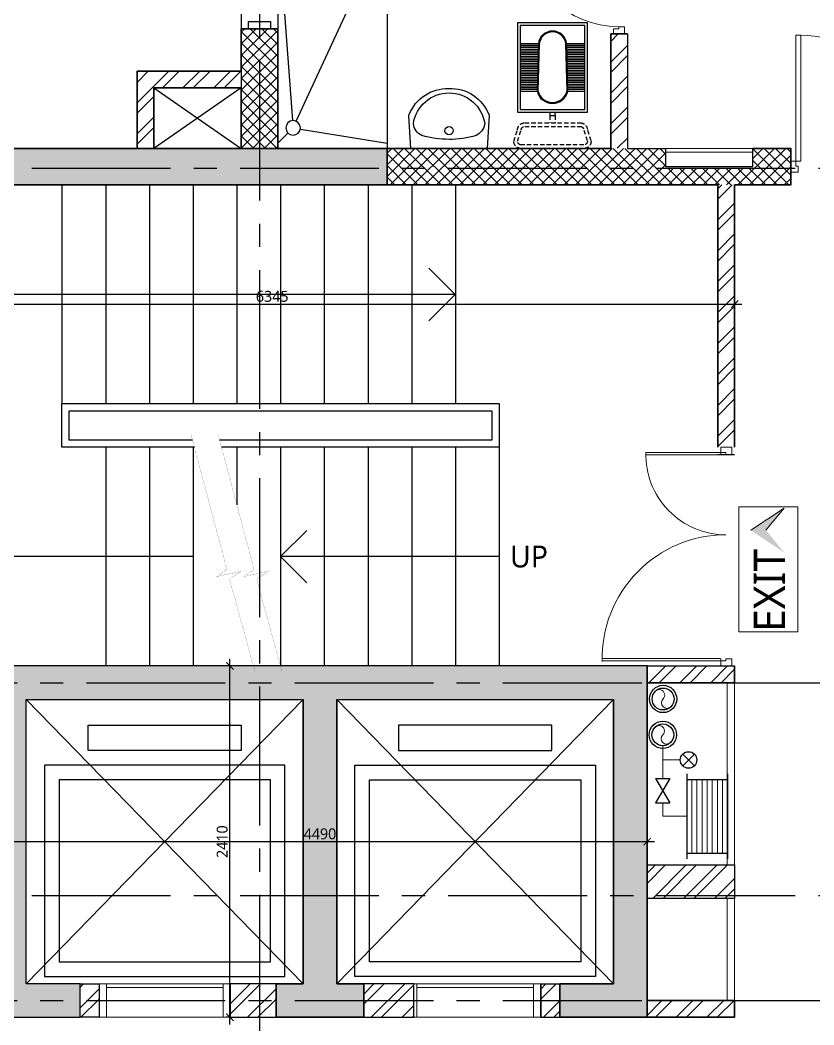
# Model space of a CAD drawing. Header units: millimetres. Extents: x -2409243 to -2334937, y -643723 to -441957.
# Drawn here: x -2360962 to -2355516, y -475055 to -468162 of the extents above; entities that cross this region are included whole.
import ezdxf

# ---------------------------------------------------------------- set-up
doc = ezdxf.new("R2010")
doc.units = ezdxf.units.MM
doc.header["$MEASUREMENT"] = 0
doc.header["$PDMODE"] = 67
doc.linetypes.add('CENTER2', pattern=[28.574999999999996, 19.05, -3.174999999999999, 3.174999999999999, -3.174999999999999])
doc.linetypes.add('DASHED', pattern=[0.75, 0.5, -0.25])
for name, color, linetype in [('A-Anno-Grid Lines', 154, 'Continuous'), ('A-Elevation', 4, 'Continuous'), ('A-Railing', 4, 'Continuous'), ('A-Sanitory', 181, 'Continuous'), ('A-Steps', 3, 'Continuous'), ('A-Wall Patt', 8, 'Continuous'), ('A-Window', 4, 'Continuous'), ('S-Conc Patt', 9, 'Continuous')]:
    doc.layers.add(name, color=color, linetype=linetype)
for name, color, linetype, lineweight in [('A-Detail Lines', 8, 'Continuous', 25), ('A-Door', 4, 'Continuous', 9), ('A-Wall Ele', 3, 'Continuous', 20), ('A-Wall Sec', 1, 'Continuous', 30), ('A-WIN', 5, 'Continuous', 25), ('COL', 15, 'Continuous', 25), ('E-FIRE ESCAPE SIGNAGE', 40, 'Continuous', 20), ('S-Concrete', 40, 'Continuous', 30), ('Wall HATCH', 8, 'Continuous', 15)]:
    doc.layers.add(name, color=color, linetype=linetype, lineweight=lineweight)
doc.styles.get("Standard").update_dxf_attribs({"font": 'trebuc.ttf'})
doc.dimstyles.new('IIITD_WD_M @ 50', dxfattribs={"dimscale": 50, "dimtxt": 1.5, "dimasz": 1, "dimexe": 0.5, "dimexo": 0.25, "dimgap": 0.3, "dimtad": 1, "dimdec": 0, "dimrnd": 1, "dimzin": 0, "dimdsep": 46, "dimtxsty": 'Standard', "dimblk": 'ARCHTICK', "dimcen": 0.2, "dimdle": 1, "dimclrd": 1, "dimclre": 1, "dimclrt": 5, "dimadec": 0, "dimazin": 0, "dimtfac": 1, "dimtdec": 0, "dimtofl": 0, "dimtmove": 0, "dimatfit": 0, "dimfxl": 2, "dimfxlon": 1, "dimtolj": 1, "dimtzin": 0, "dimlwd": -1, "dimlwe": -1, "dimarcsym": 0})
pattern_1 = [(45, (-1525842.595350856, -761258.9112510972), (-106.0660171779821, 106.0660171779821), []), (45, (-1525771.884672856, -761258.9112510972), (-106.0660171779821, 106.0660171779821), [])]
pattern_2 = [(45, (-1488689.318808021, -761258.9112510972), (-106.0660171779821, 106.0660171779821), []), (45, (-1488618.608130021, -761258.9112510972), (-106.0660171779821, 106.0660171779821), [])]
pattern_3 = [(135, (-1525842.595350856, -192126.6251331922), (39.77475644174329, 39.77475644174331), []), (45, (-1525842.595350856, -192126.6251331922), (39.77475644174331, -39.77475644174329), [])]

# ---------------------------------------------------------------- blocks, each defined once
blk = doc.blocks.new('Cols Residences')
at = {"layer": 'S-Conc Patt'}
for points in [[(-8471.56114828243, -1269.257303311024), (-8701.5611482815, -1269.257303311024), (-8701.561148281733, -2524.257303311257), (-10881.5611482815, -2524.257303311257), (-10881.5611482815, -3124.257303311257), (-10651.5611482815, -3124.257303311257), (-10651.5611482815, -2754.257303311257), (-8701.56114828243, -2754.257303311257), (-8701.56114828243, -4654.257303311257), (-10651.56114828103, -4654.257303311257), (-10651.56114828103, -4469.257303311256), (-10881.56114828103, -4469.257303311256), (-10881.56114828103, -5069.257303311257), (-10651.56114828103, -5069.257303311257), (-10651.56114828103, -4884.257303311256), (-8701.56114828243, -4884.257303311256), (-8701.5611482815, -6784.257303311024), (-10651.5611482815, -6784.257303311024), (-10651.5611482815, -6414.257303311258), (-10881.5611482815, -6414.257303311258), (-10881.5611482815, -7014.257303311258), (-8471.56114828243, -7014.257303311258)], [(-5171.561148281385, -5229.257303310558), (-4921.561148281385, -5229.257303310558), (-4921.561148281385, -1269.257303310791), (-5171.561148281385, -1269.257303310791)]]:
    blk.add_hatch(color=256, dxfattribs=at).paths.add_polyline_path(points)
at = {"layer": 'S-Concrete'}
blk.add_lwpolyline([(-8471.56114828243, -1269.257303311024), (-8701.5611482815, -1269.257303311024), (-8701.561148281733, -2524.257303311257), (-10881.5611482815, -2524.257303311257), (-10881.5611482815, -3124.257303311257), (-10651.5611482815, -3124.257303311257), (-10651.5611482815, -2754.257303311257), (-8701.56114828243, -2754.257303311257), (-8701.56114828243, -4654.257303311257), (-10651.56114828103, -4654.257303311257), (-10651.56114828103, -4469.257303311256), (-10881.56114828103, -4469.257303311256), (-10881.56114828103, -5069.257303311257), (-10651.56114828103, -5069.257303311257), (-10651.56114828103, -4884.257303311256), (-8701.56114828243, -4884.257303311256), (-8701.5611482815, -6784.257303311024), (-10651.5611482815, -6784.257303311024), (-10651.5611482815, -6414.257303311258), (-10881.5611482815, -6414.257303311258), (-10881.5611482815, -7014.257303311258), (-8471.56114828243, -7014.257303311258), (-8471.56114828243, -1269.257303311024)], dxfattribs=at)
at = {"layer": 'S-Concrete', "lineweight": 35}
blk.add_lwpolyline([(-5171.561148281385, -5229.257303310558), (-4921.561148281385, -5229.257303310558), (-4921.561148281385, -1269.257303310791), (-5171.561148281385, -1269.257303310791)], close=True, dxfattribs=at)
blk = doc.blocks.new('ABL_Door_S - 1000 x 2100-11-3 Second Floor Lvl')
at = {"layer": 'A-Door', "color": 5}
for p, q in [((-500, 37.5), (-450, 37.5)), ((-500, -37.5), (-500, 37.5)), ((-450, 37.5), (-450, -2.5)), ((450, 37.5), (450, -2.5)), ((500, 37.5), (450, 37.5)), ((500, -37.5), (500, 37.5)), ((-500, -37.5), (-465, -37.5)), ((-465, -2.5), (-450, -2.5)), ((-465, -37.5), (-465, -2.5)), ((-430, -37.5), (-465, -37.5)), ((465, -2.5), (450, -2.5)), ((465, -37.5), (465, -2.5)), ((500, -37.5), (465, -37.5))]:
    blk.add_line(p, q, dxfattribs=at)
at = {"layer": 'A-Door', "color": 5, "lineweight": 18}
for p, q in [((-465, -37.5), (-465, -902.3749913182692)), ((-430, -37.5), (-430, -902.3749913182692)), ((-430, -902.3749913182692), (-465, -902.3749913182692))]:
    blk.add_line(p, q, dxfattribs=at)
at = {"layer": 'A-Door'}
blk.add_arc((-450, -2.500000000029103), 899.9999999999976, 271.2733443589007, 0, dxfattribs=at)
blk = doc.blocks.new('Grid Residences')
at = {"layer": 'A-Anno-Grid Lines', "linetype": 'CENTER2', "ltscale": 50}
for p, q in [((-10046.56114828167, 2922.978533881833), (-10046.56114828161, -27704.42249789054)), ((-5056.561148281617, 2922.978533881949), (-5056.561148281617, -27704.42249789042)), ((-10766.56114828156, 2547.978533881949), (-10766.56114828156, -10441.25365557242)), ((-8586.561148282315, 2547.933843523963), (-8586.561148282315, -10441.25365557242)), ((12818.17248725664, -4354.25730331114), (-37818.04011461896, -4354.25730331149))]:
    blk.add_line(p, q, dxfattribs=at)
blk = doc.blocks.new('DB resi')
at = {"layer": 'A-Door'}
for p, q in [((-25149.99999999996, 56711.55107206266), (-25149.99999999996, 56111.55107206266)), ((-25124.99999999996, 56711.55107206266), (-25124.99999999996, 56111.55107206266))]:
    blk.add_line(p, q, dxfattribs=at)
blk = doc.blocks.new('s11')
at = {"layer": 'A-Detail Lines'}
for p, q in [((-25565, 59746.55107206268), (-25150.00000000023, 60346.55107206268)), ((-25565, 60346.55107206268), (-25150.00000000023, 59746.55107206268))]:
    blk.add_line(p, q, dxfattribs=at)
blk = doc.blocks.new('Data Shaft Door')
at = {"layer": 'A-Door'}
for points in [[(-15745.00000000006, -10152.23583719309), (-15045.00000000006, -10152.23583719309)], [(-15745.00000000006, -10202.23583719309), (-15045.00000000006, -10202.23583719309)]]:
    blk.add_lwpolyline(points, dxfattribs=at)
blk = doc.blocks.new('Fire Hyd Shaft Door')
at = {"layer": 'A-Door'}
for points in [[(-14815.00000000005, -10152.23583719309), (-13565.00000000006, -10152.23583719309)], [(-14815.00000000005, -10202.23583719309), (-13565.00000000006, -10202.23583719309)]]:
    blk.add_lwpolyline(points, dxfattribs=at)
blk = doc.blocks.new('Big Door Garbage')
at = {"layer": 'A-Door', "color": 5, "lineweight": 18}
for p, q in [((-12550.00000000003, 128777.8379813184), (-12500.00000000003, 128777.8379813184)), ((-12550.00000000003, 128702.8379813184), (-12550.00000000003, 128777.8379813184)), ((-12500.00000000003, 128777.8379813184), (-12500.00000000003, 128737.8379813184)), ((-11100.00000000003, 128777.8379813184), (-11100.00000000003, 128737.8379813184)), ((-11050.00000000003, 128777.8379813184), (-11100.00000000003, 128777.8379813184)), ((-11050.00000000003, 128702.8379813184), (-11050.00000000003, 128777.8379813184)), ((-12550.00000000003, 128702.8379813184), (-12515.00000000003, 128702.8379813184)), ((-12515.00000000003, 128737.8379813184), (-12500.00000000003, 128737.8379813184)), ((-12515.00000000003, 128702.8379813184), (-12515.00000000003, 128737.8379813184)), ((-12500.00000000003, 128702.8379813184), (-12515.00000000003, 128702.8379813184)), ((-12515.00000000003, 128700.206402371), (-12515.00000000003, 128189.2027984238)), ((-12498.87218045116, 128700.206402371), (-12498.87218045116, 128188.9658008673)), ((-11101.12781954891, 128700.206402371), (-11101.12781954891, 127888.9658008673)), ((-11085.00000000003, 128737.8379813184), (-11100.00000000003, 128737.8379813184)), ((-11100.00000000003, 128702.8379813184), (-11085.00000000003, 128702.8379813184)), ((-11085.00000000003, 128702.8379813184), (-11085.00000000003, 128737.8379813184)), ((-11050.00000000003, 128702.8379813184), (-11085.00000000003, 128702.8379813184)), ((-11085.00000000003, 128700.206402371), (-11085.00000000003, 127889.1190218386))]:
    blk.add_line(p, q, dxfattribs=at)
at = {"layer": 'A-Door', "lineweight": 18}
for centre, radius, start, end in [((-12498.87218045116, 128737.8379813184), 548.8721804511275, 268.3162035749107, 0), ((-11101.12781954891, 128737.8379813184), 848.8721804511275, 180, 271.3223276805164)]:
    blk.add_arc(centre, radius, start, end, dxfattribs=at)
blk = doc.blocks.new('f h')
at = {"layer": 'A-WIN'}
for p, q in [((1010874.07182492, -78569.5797984855), (1010971.835498694, -78569.57979848562)), ((1010874.07182492, -78569.5797984855), (1010971.835498694, -78734.34588364139)), ((1010971.835498694, -78569.57979848562), (1010874.07182492, -78734.34588364151)), ((1011088.013132493, -78536.09547787847), (1011088.013132493, -79119.67305707687)), ((1011368.013092493, -78536.09547787857), (1011368.013092493, -79119.67305707687)), ((1011088.013132493, -78574.90916572325), (1011368.013092493, -78574.90916572312)), ((1010874.07182492, -78734.34588364151), (1010971.835498694, -78734.34588364139)), ((1011088.013132493, -79080.85936923242), (1011368.013092493, -79080.8593692322))]:
    blk.add_line(p, q, dxfattribs=at)
at = {"layer": 'A-WIN', "ltscale": 50}
for centre, radius in [((1010925.350132211, -78023.24024013418), 93.75), ((1010925.350132211, -78023.24024013418), 75), ((1010923.803244226, -78269.11066844268), 93.75), ((1010923.803244226, -78269.11066844268), 75)]:
    blk.add_circle(centre, radius, dxfattribs=at)
at = {"layer": 'A-WIN'}
blk.add_circle((1011100.248916052, -78441.18286097607), 56.63822130720364, dxfattribs=at)
at = {"layer": 'Wall HATCH'}
for p, q in [((1010922.953661807, -78569.57979848537), (1010922.953661807, -78343.90080410137)), ((1011140.298186413, -78401.13359061512), (1011060.199645691, -78481.23213133692)), ((1011140.298186413, -78481.2321313374), (1011060.199645691, -78401.13359061582)), ((1010922.953661807, -78441.1828609762), (1011043.610694745, -78441.1828609763)), ((1011123.013127493, -78574.909165723), (1011123.013127493, -79080.85936923232)), ((1011158.013122493, -78574.90916572325), (1011158.013122493, -79080.8593692322)), ((1011193.013117493, -78574.90916572325), (1011193.013117493, -79080.85936923232)), ((1011228.013112493, -78574.90916572325), (1011228.013112494, -79080.85936923232)), ((1011263.013107493, -78574.90916572312), (1011263.013107493, -79080.85936923232)), ((1011298.013102493, -78574.90916572312), (1011298.013102493, -79080.8593692322)), ((1011333.013097493, -78574.909165723), (1011333.013097493, -79080.8593692322)), ((1010922.953661807, -78827.88426747755), (1010922.953661807, -78734.34588364151)), ((1011088.013132493, -78827.88426747755), (1010922.953661807, -78827.88426747755))]:
    blk.add_line(p, q, dxfattribs=at)
at = {"layer": 'Wall HATCH', "ltscale": 50}
for centre in [(1010899.00696167, -77996.55152780411), (1010897.460073685, -78242.42195611262)]:
    blk.add_arc(centre, 37.5, 314.6266810665331, 134.6266810665331, dxfattribs=at)
at = {"layer": 'Wall HATCH'}
for centre in [(1010951.693302752, -78049.92895246425), (1010950.146414767, -78295.79938077275)]:
    blk.add_arc(centre, 37.5, 134.6266810665331, 314.6266810665331, dxfattribs=at)
blk = doc.blocks.new('A$C38537BE3')
at = {"linetype": 'DASHED', "ltscale": 50}
for p, q in [((-65, -185.0000000001164), (-106.7138273351302, -185.0000000001164)), ((-65, -215.0000000001164), (-106.7138273351302, -215.0000000001164))]:
    blk.add_line(p, q, dxfattribs=at)
for points in [[(-211.7138273351302, -420.8333333333721), (-148.3804940017871, -400.0000000001164, 0.4142135623730951), (-106.7138273351302, -358.3333333333722), (-106.7138273351302, -41.66666666674428, 0.4142135623730951), (-148.3804940017871, -1.164153e-10), (-211.7138273351302, 20.83333333325573, 0.4142135623730951), (-253.3804940017871, -20.83333333337214), (-253.3804940017871, -379.1666666667443, 0.4142135623730951)], [(-211.7138273351302, -400.0000000001164), (-148.3804940017871, -379.1666666667443, 0.4142135623730951), (-127.5471606684732, -358.3333333333722), (-127.5471606684732, -41.66666666674428, 0.4142135623730951), (-148.3804940017871, -20.83333333337214), (-211.7138273351302, -1.164153e-10, 0.4142135623730951), (-232.5471606684732, -20.83333333337214), (-232.5471606684732, -379.1666666667443, 0.4142135623730951)]]:
    blk.add_lwpolyline(points, format="xyb", close=True, dxfattribs=at)
for points in [[(-45, -1.164153e-10), (465, -1.164153e-10), (465, -400.0000000001164), (-45, -400.0000000001164)], [(-30, -15.00000000011641), (450, -15.00000000011641), (450, -385.0000000001164), (-30, -385.0000000001164)]]:
    blk.add_lwpolyline(points, close=True)
blk.add_lwpolyline([(74.99909168889279, -111.6825550352223), (344.9021307638613, -118.2058588361833, -0.8999825525545267), (344.9036898579216, -280.4591808343539), (75.63148507295409, -288.1853429077892, -0.7993920029036632)], format="xyb", close=True)
blk.add_lwpolyline([(-45, -215.0000000001164), (-65, -215.0000000001164), (-65, -185.0000000001164), (-45, -185.0000000001164)])
at = {"layer": 'A-Detail Lines'}
blk.add_lwpolyline([(75.51591074719907, -116.7057636994868), (344.574921328749, -123.2086681219516, -0.8976893033926607), (344.5653351315123, -275.4575728103518), (76.11876504000973, -283.1600451476406, -0.793494440757531), (75.51591074719907, -116.7057636994868)], format="xyb", close=True, dxfattribs=at)
at = {"layer": 'S-Conc Patt'}
for p, q in [((75, -111.691834473866), (75, -15.00000000011641)), ((85, -111.9335251128068), (85, -15.00000000011641)), ((95, -112.1752157519804), (95, -15.00000000011641)), ((105, -112.416906391154), (105, -15.00000000011641)), ((115, -112.6585970302112), (115, -15.00000000011641)), ((125, -112.9002876692684), (125, -15.00000000011641)), ((135, -113.141978308442), (135, -15.00000000011641)), ((145, -113.3836689474992), (145, -15.00000000011641)), ((155, -113.6253595865564), (155, -15.00000000011641)), ((165, -113.86705022573), (165, -15.00000000011641)), ((175, -114.1087408647872), (175, -15.00000000011641)), ((185, -114.3504315039608), (185, -15.00000000011641)), ((195, -114.592122143018), (195, -15.00000000011641)), ((205, -114.8338127820752), (205, -15.00000000011641)), ((215, -115.0755034212489), (215, -15.00000000011641)), ((225, -115.317194060306), (225, -15.00000000011641)), ((235, -115.5588846993632), (235, -15.00000000011641)), ((245, -115.8005753385368), (245, -15.00000000011641)), ((255, -116.0422659777105), (255, -15.00000000011641)), ((265, -116.2839566166512), (265, -15.00000000011641)), ((275, -116.5256472558249), (275, -15.00000000011641)), ((285, -116.7673378949985), (285, -15.00000000011641)), ((295, -117.0090285340557), (295, -15.00000000011641)), ((305, -117.2507191731129), (305, -15.00000000011641)), ((315, -117.4924098122865), (315, -15.00000000011641)), ((325, -117.7341004513437), (325, -15.00000000011641)), ((335, -117.9757910904009), (335, -15.00000000011641)), ((345, -118.2174817295745), (345, -15.00000000011641)), ((345, -15.00000000011641), (345, -118.2174817295745)), ((115, -385.0000000001164), (115, -286.9094314320246)), ((125, -385.0000000001164), (125, -286.6284706532024)), ((135, -385.0000000001164), (135, -286.3475098741474)), ((145, -385.0000000001164), (145, -286.0665490953252)), ((155, -385.0000000001164), (155, -285.7855883163866)), ((165, -385.0000000001164), (165, -285.504627537448)), ((175, -385.0000000001164), (175, -285.2236667585094)), ((185, -385.0000000001164), (185, -284.9427059795707)), ((195, -385.0000000001164), (195, -284.6617452007485)), ((205, -385.0000000001164), (205, -284.3807844218099)), ((215, -385.0000000001164), (215, -284.0998236428713)), ((225, -385.0000000001164), (225, -283.8188628639327)), ((235, -385.0000000001164), (235, -283.5379020851105)), ((245, -385.0000000001164), (245, -283.2569413061719)), ((255, -385.0000000001164), (255, -282.9759805272333)), ((265, -385.0000000001164), (265, -282.6950197482947)), ((275, -385.0000000001164), (275, -282.4140589694725)), ((285, -385.0000000001164), (285, -282.1330981905339)), ((295, -385.0000000001164), (295, -281.8521374115953)), ((305, -385.0000000001164), (305, -281.5711766326567)), ((315, -385.0000000001164), (315, -281.2902158537181)), ((325, -385.0000000001164), (325, -281.0092550748959)), ((335, -385.0000000001164), (335, -280.7282942959573)), ((345, -280.4473335170187), (345, -385.0000000001164)), ((345, -385.0000000001164), (345, -280.4473335170187)), ((75, -385.0000000001164), (75, -288.0332745476626)), ((85, -385.0000000001164), (85, -287.7523137688404)), ((95, -385.0000000001164), (95, -287.4713529897854)), ((105, -385.0000000001164), (105, -287.1903922109632))]:
    blk.add_line(p, q, dxfattribs=at)
blk = doc.blocks.new('basin13_pl')
for points in [[(-411.544749577879, -1.877702052675886, -0.3243096548876276), (-228.662179200328, 275.2094259963778, -0.0741953083466772), (-225.7429335389752, 275.6450125397823), (0, 262.3951083889406), (0, -262.3951083889406), (-222.7131455603521, -274.7616816801892, -0.0826105020214127), (-232.4257334403228, -273.1459314795501, -0.3133250437369864), (-411.544749577879, -1.877702052675886)], [(-381.6487324351911, 0.6179259249765892, -0.373947363517409), (-169.3798919887049, 245.1648648460686, -0.2528694053771053), (-89.14032121584751, 185.9919087740418, -0.0782114528549336), (-62.55141090950928, 1.086677969287848, -0.07081266206195799), (-89.14032121573109, -185.9919087740418, -0.2541996357205494), (-169.3798919887049, -244.2815339864755, -0.371652717417448), (-381.6487324351911, 0.6179259249765892)]]:
    blk.add_lwpolyline(points, format="xyb", close=True)
at = {"lineweight": -2}
blk.add_circle((-122.4729003147222, 0.7433193685137667), 28.75, dxfattribs=at)
blk = doc.blocks.new('Bt 3')
at = {"layer": 'A-Detail Lines'}
for points in [[(-7669.325311088471, -2262.435739174427), (-7598.614632969838, -2333.146417293086)], [(-7513.924078062759, -2360.375473237713), (-6919.325311088471, -2262.435739174427)], [(-7669.325311088471, -3762.435739174427), (-7567.052884270554, -2418.357635365625)], [(-7542.290820730152, -2413.892538814107), (-6919.325311088471, -3762.435739174427)]]:
    blk.add_lwpolyline(points, dxfattribs=at)
at = {"layer": 'A-Sanitory'}
blk.add_line((-6919.325311088471, -3762.435739174427), (-6919.325311088471, -2207.021466118051), dxfattribs=at)
blk.add_circle((-7563.259293910466, -2368.501756352402), 50, dxfattribs=at)
at = {"layer": 'A-Sanitory', "ltscale": 0.5, "xscale": -0.9999999999999992, "rotation": 270.0525914076156}
blk.add_blockref('basin13_pl', (-6494.325311088585, -2227.021466117992), dxfattribs=at)
at = {"layer": 'A-Sanitory', "xscale": 1.199999999999999, "yscale": 1.199999999999999, "zscale": 1.199999999999999, "rotation": 270}
blk.add_blockref('A$C38537BE3', (-5544.083409777377, -2531.078058920132), dxfattribs=at)
blk = doc.blocks.new('Toilet Win')
at = {"layer": 'A-Window', "color": 2, "lineweight": 30}
blk.add_line((22742.07083636092, -8048.080942772925), (22742.07083636092, -8548.080942772925), dxfattribs=at)
at = {"layer": 'A-Window'}
for points in [[(22617.07083636092, -7998.080942772926), (22617.07083636092, -8598.080942772925)], [(22667.07083636092, -7998.080942772926), (22667.07083636092, -8048.080942772925), (22817.07083636092, -8048.080942772925), (22817.07083636092, -7998.080942772926)], [(22867.07083636092, -7998.080942772926), (22867.07083636092, -8598.080942772925)], [(22667.07083636092, -8598.080942772925), (22667.07083636092, -8548.080942772925), (22817.07083636092, -8548.080942772925), (22817.07083636092, -8598.080942772925)]]:
    blk.add_lwpolyline(points, dxfattribs=at)
blk = doc.blocks.new('Lift Door')
at = {"layer": 'A-Door'}
for p, q in [((-15830.00000000005, -5817.23583719309), (-15830.00000000005, -6617.235837193075)), ((-15625.00000000005, -6617.235837193075), (-15625.00000000005, -5817.23583719309)), ((-15600.00000000005, -6617.235837193075), (-15600.00000000005, -5817.23583719309))]:
    blk.add_line(p, q, dxfattribs=at)
for points in [[(-15830.00000000005, -5767.23583719309), (-15830.00000000005, -5817.23583719309), (-15600.00000000005, -5817.23583719309), (-15600.00000000005, -5767.23583719309)], [(-15830.00000000005, -6667.235837193075), (-15830.00000000005, -6617.235837193075), (-15600.00000000005, -6617.235837193075), (-15600.00000000005, -6667.235837193075)]]:
    blk.add_lwpolyline(points, dxfattribs=at)
blk = doc.blocks.new('Lift Room')
at = {"layer": 'A-Detail Lines'}
for p, q in [((-15630.00000000007, 122950.3379813184), (-13680.00000000007, 124850.3379813183)), ((-15630.00000000007, 124850.3379813183), (-13680.00000000007, 122950.3379813184))]:
    blk.add_line(p, q, dxfattribs=at)
blk.add_lwpolyline([(-15480.00000000008, 124625.3379813184), (-14230.00000000008, 124625.3379813184), (-14230.00000000008, 123175.3379813183), (-15480.00000000008, 123175.3379813183)], close=True, dxfattribs=at)
at = {"layer": 'A-Elevation'}
for points in [[(-15580.00000000008, 124725.3379813183), (-14130.00000000008, 124725.3379813183), (-14130.00000000008, 123075.3379813183), (-15580.00000000008, 123075.3379813183)], [(-13855.00000000007, 124425.3379813184), (-14030.00000000008, 124425.3379813184), (-14030.00000000008, 123375.3379813183), (-13855.00000000007, 123375.3379813183)]]:
    blk.add_lwpolyline(points, close=True, dxfattribs=at)
blk = doc.blocks.new('ABL_Door_S - 750 x 2100-5-3 Second Floor Lvl')
at = {"layer": 'A-Door', "color": 5, "lineweight": 18}
for p, q in [((-375.0000000000073, 37.5), (-325.0000000000073, 37.5)), ((-375.0000000000073, -37.5), (-375.0000000000073, 37.5)), ((-325.0000000000073, 37.5), (-325.0000000000073, -2.500000000002728)), ((324.9999999999927, 37.5), (324.9999999999927, -2.500000000002728)), ((374.9999999999927, 37.5), (324.9999999999927, 37.5)), ((374.9999999999927, -37.5), (374.9999999999927, 37.5)), ((-375.0000000000073, -37.5), (-340.0000000000073, -37.5)), ((-340.0000000000073, -2.500000000002728), (-325.0000000000073, -2.500000000002728)), ((-340.0000000000073, -37.5), (-340.0000000000073, -2.500000000002728)), ((-340.0000000000073, -37.50000000000091), (-340.0000000000064, -652.3269000280014)), ((-305.0000000000073, -37.50000000000091), (-340.0000000000073, -37.50000000000091)), ((-305.0000000000073, -37.50000000000091), (-305.0000000000064, -652.3269000280014)), ((339.9999999999927, -2.500000000002728), (324.9999999999927, -2.500000000002728)), ((339.9999999999927, -37.5), (339.9999999999927, -2.500000000002728)), ((374.9999999999927, -37.5), (339.9999999999927, -37.5))]:
    blk.add_line(p, q, dxfattribs=at)
blk.add_lwpolyline([(-340.0000000000064, -652.3269000280014), (-305.0000000000064, -652.3269000280014)], dxfattribs=at)
at = {"layer": 'A-Door', "lineweight": 18}
blk.add_arc((-325.0000000000073, -2.500000000002728), 649.9999999999978, 271.7632253575464, 0, dxfattribs=at)
blk = doc.blocks.new('EXIT')
at = {"ltscale": 5}
blk.add_hatch(color=256, dxfattribs=at).paths.add_polyline_path([(268.2087872438133, 220.7681250693276), (421.3347114971838, 94.93048188230024), (268.2087872438133, 325.7385530225001), (115.082862989977, 94.93048188230024)])
for p, q in [((-431.0619218964129, 407.536250137724), (431.0619218964129, 407.536250137724)), ((-431.0619218964129, 0), (-431.0619218964129, 407.536250137724)), ((431.0619218964129, 407.536250137724), (431.0619218964129, 0)), ((268.2087872428819, 325.7385530225001), (421.3347114967182, 94.93048188230024)), ((421.3347114967182, 94.93048188230024), (268.2087872428819, 220.7681250693276)), ((431.0619218964129, 0), (-431.0619218964129, 0))]:
    blk.add_line(p, q, dxfattribs=at)
blk.add_text('EXIT', height=216).set_placement((-433.0497521427458, 88.89328914554791))
blk = doc.blocks.new('_ArchTick')
at = {"color": 0, "linetype": 'ByBlock', "const_width": 0.15}
blk.add_lwpolyline([(-0.5, -0.5), (0.5, 0.5)], dxfattribs=at)
blk = doc.blocks.new('*D713')
at = {"layer": 'A-Railing', "color": 1}
for p, q in [((-2361149.893009833, -473697.7681921461), (-2361149.893009833, -473822.7681921461)), ((-2356659.893009832, -473697.7681921461), (-2356659.893009832, -473822.7681921461)), ((-2361199.893009833, -473797.7681921461), (-2356609.893009832, -473797.7681921461))]:
    blk.add_line(p, q, dxfattribs=at)
at = {"layer": 'Defpoints', "color": 0}
for p in [(-2361149.893009833, -472822.7681921451), (-2356659.893009832, -472822.7681921451), (-2356659.893009832, -473797.7681921461)]:
    blk.add_point(p, dxfattribs=at)
at = {"layer": 'A-Railing', "color": 1, "xscale": 50, "yscale": 50, "zscale": 50, "rotation": 180}
blk.add_blockref('_ArchTick', (-2361149.893009833, -473797.7681921461), dxfattribs=at)
at = {"layer": 'A-Railing', "color": 1, "xscale": 50, "yscale": 50, "zscale": 50}
blk.add_blockref('_ArchTick', (-2356659.893009832, -473797.7681921461), dxfattribs=at)
at = {"layer": 'A-Railing', "color": 5, "insert": (-2358904.893009833, -473744.4853638632), "char_height": 75, "attachment_point": 5}
blk.add_mtext('\\A1;4490', dxfattribs=at)
blk = doc.blocks.new('*D714')
at = {"layer": 'A-Railing', "color": 1}
for p, q in [((-2359522.41315432, -472592.7681921453), (-2359547.41315432, -472592.7681921453)), ((-2359522.41315432, -475052.7681921446), (-2359522.41315432, -472542.7681921453)), ((-2359522.41315432, -475002.7681921446), (-2359547.41315432, -475002.7681921446))]:
    blk.add_line(p, q, dxfattribs=at)
at = {"layer": 'Defpoints', "color": 0}
for p in [(-2359522.41315432, -472592.7681921453), (-2359519.893009832, -472592.7681921453), (-2359519.893009832, -475002.7681921446)]:
    blk.add_point(p, dxfattribs=at)
at = {"layer": 'A-Railing', "color": 1, "xscale": 50, "yscale": 50, "zscale": 50}
for p, rotation in [((-2359522.41315432, -472592.7681921453), 90), ((-2359522.41315432, -475002.7681921446), 270)]:
    blk.add_blockref('_ArchTick', p, dxfattribs=dict(at, rotation=rotation))
at = {"layer": 'A-Railing', "color": 5, "insert": (-2359575.569719977, -473797.7681921454), "char_height": 75, "attachment_point": 5, "rotation": 90}
blk.add_mtext('\\A1;2410', dxfattribs=at)
blk = doc.blocks.new('*D717')
at = {"layer": 'A-Railing', "color": 1}
for p, q in [((-2362404.893009833, -470010.9765554572), (-2362404.893009833, -470135.9765554572)), ((-2356059.893009833, -470010.9765554572), (-2356059.893009833, -470135.9765554572)), ((-2362454.893009833, -470110.9765554572), (-2356009.893009833, -470110.9765554572))]:
    blk.add_line(p, q, dxfattribs=at)
at = {"layer": 'Defpoints', "color": 0}
for p in [(-2362404.893009833, -469292.768192145), (-2356059.893009833, -469292.7681921451), (-2356059.893009833, -470110.9765554572)]:
    blk.add_point(p, dxfattribs=at)
at = {"layer": 'A-Railing', "color": 1, "xscale": 50, "yscale": 50, "zscale": 50, "rotation": 180}
blk.add_blockref('_ArchTick', (-2362404.893009833, -470110.9765554572), dxfattribs=at)
at = {"layer": 'A-Railing', "color": 1, "xscale": 50, "yscale": 50, "zscale": 50}
blk.add_blockref('_ArchTick', (-2356059.893009833, -470110.9765554572), dxfattribs=at)
at = {"layer": 'A-Railing', "color": 5, "insert": (-2359232.393009833, -470057.6937271743), "char_height": 75, "attachment_point": 5}
blk.add_mtext('\\A1;6345', dxfattribs=at)

msp = doc.modelspace()

# ---------------------------------------------------------------- hatches: boundary and pattern name
at = {"layer": 'A-Wall Patt'}
h = msp.add_hatch(dxfattribs=at)
h.set_pattern_fill('ANSI32', color=256, scale=400, style=0)
h.set_pattern_definition(pattern_1)
h.paths.add_polyline_path([(-2356794.893009832, -468257.768192145), (-2356909.893009832, -468257.768192145), (-2356909.893009832, -469041.768192145), (-2356794.893009832, -469041.768192145)])
h.paths.add_polyline_path([(-2357652.393009832, -467507.7681921441), (-2356794.893009832, -467507.7681921441), (-2356794.893009832, -467392.768192145), (-2357652.393009832, -467392.768192145)])
h = msp.add_hatch(dxfattribs=at)
h.set_pattern_fill('ANSI37', color=256, scale=450, angle=180, style=0)
h.set_pattern_definition(pattern_3)
h.paths.add_polyline_path([(-2359444.893009833, -468222.3539190879), (-2359194.893009833, -468222.3539190879), (-2359194.893009833, -469042.768192145), (-2359444.893009833, -469042.768192145)])
h = msp.add_hatch(dxfattribs=at)
h.set_pattern_fill('ANSI32', color=256, scale=400, style=0)
h.set_pattern_definition(pattern_1)
h.paths.add_polyline_path([(-2359444.893009833, -468627.7681921441), (-2360044.893009832, -468627.7681921441), (-2360159.893009833, -468627.7681921441), (-2360159.893009833, -468512.768192145), (-2359444.893009833, -468512.768192145)], flags=0)
h = msp.add_hatch(dxfattribs=at)
h.set_pattern_fill('ANSI32', color=256, scale=400, style=0)
h.set_pattern_definition(pattern_1)
h.paths.add_polyline_path([(-2360159.893009833, -469042.768192145), (-2360044.893009833, -469042.768192145), (-2360044.893009832, -468627.7681921441), (-2360159.893009833, -468627.7681921441)])
h = msp.add_hatch(dxfattribs=at)
h.set_pattern_fill('ANSI37', color=256, scale=450, angle=180, style=0)
h.set_pattern_definition(pattern_3)
h.paths.add_polyline_path([(-2358444.893009833, -469042.768192145), (-2356534.893009833, -469042.768192145), (-2356534.893009833, -469177.768192145), (-2355934.893009833, -469177.768192145), (-2355934.893009833, -469042.768192145), (-2355674.090139658, -469042.768192145), (-2355674.090139658, -469292.768192145), (-2358444.893009833, -469292.7681921441)])
h = msp.add_hatch(dxfattribs=at)
h.set_pattern_fill('ANSI32', color=256, scale=400, style=0)
h.set_pattern_definition([(45, (-2351525.567698744, -482065.7467260258), (-106.0660171779821, 106.0660171779821), []), (45, (-2351454.857020744, -482065.7467260258), (-106.0660171779821, 106.0660171779821), [])])
h.paths.add_polyline_path([(-2356174.893009832, -471092.768192145), (-2356059.893009833, -471092.768192145), (-2356059.893009833, -469292.768192145), (-2356174.893009832, -469292.768192145)])
h = msp.add_hatch(dxfattribs=at)
h.set_pattern_fill('ANSI32', color=256, scale=400, style=0)
h.set_pattern_definition([(45, (-2356388.90571072, -472661.5028080055), (-106.0660171779821, 106.0660171779821), []), (45, (-2356318.19503272, -472661.5028080055), (-106.0660171779821, 106.0660171779821), [])])
h.paths.add_polyline_path([(-2356059.893009833, -472592.768192145), (-2356664.893009832, -472592.768192145), (-2356664.893009832, -472707.768192145), (-2356059.893009833, -472707.768192145)])
h = msp.add_hatch(dxfattribs=at)
h.set_pattern_fill('ANSI32', color=256, scale=400, style=0)
h.set_pattern_definition([(45, (-2356668.851017851, -474022.8412576872), (-106.0660171779821, 106.0660171779821), []), (45, (-2356598.140339851, -474022.8412576872), (-106.0660171779821, 106.0660171779821), [])])
h.paths.add_polyline_path([(-2356659.893009832, -473957.768192145), (-2356659.893009832, -474187.768192145), (-2356059.893009833, -474187.768192145), (-2356059.893009833, -473957.768192145)])
h = msp.add_hatch(dxfattribs=at)
h.set_pattern_fill('ANSI32', color=256, scale=400, style=0)
h.set_pattern_definition([(45, (-2285371.780789488, -482065.7467260258), (-106.0660171779821, 106.0660171779821), []), (45, (-2285301.070111488, -482065.7467260258), (-106.0660171779821, 106.0660171779821), [])])
h.paths.add_polyline_path([(-2360549.893009832, -474772.7681921441), (-2360549.893009832, -475002.7681921441), (-2360419.893009832, -475002.7681921441), (-2360419.893009832, -474772.7681921441)])
h = msp.add_hatch(dxfattribs=at)
h.set_pattern_fill('ANSI32', color=256, scale=400, style=0)
h.set_pattern_definition(pattern_2)
h.paths.add_polyline_path([(-2359204.893009832, -475002.7681921441), (-2359204.893009833, -474772.7681921441), (-2359519.893009832, -474772.7681921441), (-2359519.893009832, -475002.7681921441)])
h = msp.add_hatch(dxfattribs=at)
h.set_pattern_fill('ANSI32', color=256, scale=400, style=0)
h.set_pattern_definition(pattern_2)
h.paths.add_polyline_path([(-2358604.893009832, -474772.7681921441), (-2358604.893009832, -475002.7681921441), (-2358259.893009832, -475002.7681921441), (-2358259.893009832, -474772.7681921441)])
h = msp.add_hatch(dxfattribs=at)
h.set_pattern_fill('ANSI32', color=256, scale=400, style=0)
h.set_pattern_definition([(45, (-2285521.780789488, -482065.7467260258), (-106.0660171779821, 106.0660171779821), []), (45, (-2285451.070111488, -482065.7467260258), (-106.0660171779821, 106.0660171779821), [])])
h.paths.add_polyline_path([(-2357259.893009832, -475002.768192145), (-2357259.893009832, -474772.768192145), (-2357389.893009832, -474772.7681921441), (-2357389.893009832, -475002.7681921441)])
h = msp.add_hatch(dxfattribs=at)
h.set_pattern_fill('ANSI32', color=256, scale=400, style=0)
h.set_pattern_definition(pattern_1)
h.paths.add_polyline_path([(-2356664.893009832, -474887.768192145), (-2356664.893009832, -475002.768192145), (-2356059.893009833, -475002.768192145), (-2356059.893009833, -474887.768192145)])

# ---------------------------------------------------------------- linework, layer by layer
at = {"layer": 'A-Detail Lines'}
for p, q in [((-2357976.774124739, -470044.6493070517), (-2358157.086353941, -469864.3370778491)), ((-2361424.893009832, -470042.768192145), (-2357974.893009832, -470042.768192145)), ((-2357976.774124739, -470044.6493070517), (-2358157.086353941, -470224.9615362538)), ((-2359174.893009832, -471842.768192145), (-2358994.58078063, -471662.4559629424)), ((-2359774.893009832, -471842.768192145), (-2361424.893009832, -471842.768192145)), ((-2357674.893009832, -471842.768192145), (-2359174.893009832, -471842.768192145)), ((-2359174.893009832, -471842.768192145), (-2358994.58078063, -472023.0804213472)), ((-2356889.893009832, -474772.768192146), (-2358789.893009832, -472822.768192146)), ((-2358789.893009832, -474772.768192146), (-2356889.893009832, -472822.768192146))]:
    msp.add_line(p, q, dxfattribs=at)
at = {"layer": 'A-Detail Lines', "color": 5, "const_width": 1}
for points in [[(-2359789.281688384, -471006.2617594348), (-2359543.22428903, -471930.7619726304), (-2359614.689839982, -471980.012283701), (-2359445.116406253, -471943.1125684874), (-2359525.463671659, -471997.2556772274), (-2359350.432875197, -472632.7652806169)], [(-2359603.096525776, -471006.2617594348), (-2359357.039126422, -471930.7619726304), (-2359428.504677374, -471980.012283701), (-2359258.931243645, -471943.1125684874), (-2359339.278509052, -471997.2556772274), (-2359164.247712589, -472632.7652806169)]]:
    msp.add_lwpolyline(points, dxfattribs=at)
at = {"layer": 'A-Detail Lines'}
msp.add_lwpolyline([(-2358564.893009832, -474622.768192146), (-2358564.893009832, -473372.768192146), (-2357114.893009832, -473372.768192146), (-2357114.893009832, -474622.768192146)], close=True, dxfattribs=at)
at = {"layer": 'A-Elevation'}
for points in [[(-2358364.893009832, -472997.768192146), (-2358364.893009832, -473172.768192146), (-2357314.893009832, -473172.768192146), (-2357314.893009832, -472997.768192146)], [(-2358664.893009832, -474722.768192146), (-2358664.893009832, -473272.768192146), (-2357014.893009832, -473272.768192146), (-2357014.893009832, -474722.768192146)]]:
    msp.add_lwpolyline(points, close=True, dxfattribs=at)
at = {"layer": 'A-Railing'}
for points in [[(-2359766.257845278, -471092.768192145), (-2360674.893009832, -471092.768192145), (-2360674.893009832, -470792.768192145), (-2357674.893009832, -470792.768192145), (-2357674.893009832, -471092.768192145), (-2359580.07268267, -471092.768192145)], [(-2359779.565435468, -471042.768192145), (-2360624.893009832, -471042.768192145), (-2360624.893009832, -470842.768192145), (-2357724.893009832, -470842.768192145), (-2357724.893009832, -471042.768192145), (-2359593.38027286, -471042.768192145)]]:
    msp.add_lwpolyline(points, dxfattribs=at)
at = {"layer": 'A-Steps'}
for p, q in [((-2360674.893009832, -469292.768192145), (-2360674.893009832, -470792.768192145)), ((-2360374.893009832, -469292.768192145), (-2360374.893009832, -470792.768192145)), ((-2360074.893009832, -469292.768192145), (-2360074.893009832, -470792.768192145)), ((-2359774.893009832, -469292.768192145), (-2359774.893009832, -470792.768192145)), ((-2359474.893009832, -469292.768192145), (-2359474.893009832, -470792.768192145)), ((-2359174.893009832, -469292.768192145), (-2359174.893009832, -470792.768192145)), ((-2358874.893009832, -469292.768192145), (-2358874.893009832, -470792.768192145)), ((-2358574.893009832, -469292.768192145), (-2358574.893009832, -470792.768192145)), ((-2358274.893009832, -469292.768192145), (-2358274.893009832, -470792.768192145)), ((-2357974.893009832, -469292.768192145), (-2357974.893009832, -470792.768192145)), ((-2360374.893009832, -471092.768192145), (-2360374.893009832, -472592.768192145)), ((-2360074.893009832, -471092.768192145), (-2360074.893009832, -472592.768192145)), ((-2359774.893009832, -471092.768192145), (-2359774.893009832, -472592.768192145)), ((-2359474.893009832, -471092.768192145), (-2359474.893009832, -471487.9549665223)), ((-2359174.893009832, -471092.768192145), (-2359174.893009832, -472592.768192145)), ((-2358874.893009832, -471092.768192145), (-2358874.893009832, -472592.768192145)), ((-2358574.893009832, -471092.768192145), (-2358574.893009832, -472592.768192145)), ((-2358274.893009832, -471092.768192145), (-2358274.893009832, -472592.768192145)), ((-2357974.893009832, -471092.768192145), (-2357974.893009832, -472592.768192145)), ((-2357674.893009832, -471092.768192145), (-2357674.893009832, -472592.768192145))]:
    msp.add_line(p, q, dxfattribs=at)
at = {"layer": 'A-Wall Sec', "lineweight": 35}
for p, q in [((-2359444.893009833, -468222.3539190879), (-2359444.893009833, -468512.768192145)), ((-2359444.893009833, -468222.3539190888), (-2359444.893009833, -468512.768192145)), ((-2359194.893009833, -469042.768192145), (-2359194.893009833, -468222.3539190879)), ((-2359194.893009833, -469042.768192145), (-2359194.893009833, -468222.3539190888)), ((-2356909.893009832, -468257.768192145), (-2356794.893009832, -468257.768192145)), ((-2356909.893009832, -468257.768192145), (-2356909.893009832, -469042.768192145)), ((-2356909.893009833, -468257.768192145), (-2356794.893009833, -468257.768192145)), ((-2356909.893009833, -468257.768192145), (-2356909.893009833, -469042.768192145)), ((-2359444.893009833, -468512.768192145), (-2360159.893009833, -468512.768192145)), ((-2360159.893009833, -468512.768192145), (-2360159.893009833, -469042.7681921441)), ((-2359444.893009833, -468512.768192145), (-2360159.893009833, -468512.768192145)), ((-2360159.893009833, -468512.768192145), (-2360159.893009833, -469042.768192145)), ((-2360044.893009832, -468627.768192145), (-2359444.893009833, -468627.768192145)), ((-2360044.893009832, -469042.7681921441), (-2360044.893009832, -468627.768192145)), ((-2360044.893009833, -468627.768192145), (-2359444.893009833, -468627.768192145)), ((-2360044.893009833, -469042.768192145), (-2360044.893009833, -468627.768192145)), ((-2359444.893009833, -468627.768192145), (-2359444.893009833, -469042.768192145)), ((-2359444.893009833, -468627.768192145), (-2359444.893009833, -469042.768192145)), ((-2356909.893009832, -469042.768192145), (-2358444.893009833, -469042.7681921441)), ((-2356909.893009833, -469042.768192145), (-2358444.893009833, -469042.768192145)), ((-2358444.893009833, -469292.7681921441), (-2356174.893009832, -469292.768192145)), ((-2358444.893009833, -469292.7681921441), (-2356174.893009832, -469292.768192145)), ((-2358444.893009833, -469292.768192145), (-2356174.893009833, -469292.768192145)), ((-2358444.893009833, -469292.768192145), (-2356174.893009833, -469292.768192145)), ((-2356174.893009832, -471092.768192145), (-2356174.893009832, -469292.768192145)), ((-2356174.893009833, -471092.7681921455), (-2356174.893009833, -469292.768192145)), ((-2356059.893009833, -469292.768192145), (-2355674.893009833, -469292.768192145)), ((-2356059.893009833, -471092.768192145), (-2356059.893009833, -469292.768192145)), ((-2356059.893009833, -469292.768192145), (-2355674.893009833, -469292.768192145)), ((-2356059.893009833, -471092.7681921455), (-2356059.893009833, -469292.768192145)), ((-2356059.893009833, -472707.768192145), (-2356059.893009833, -472592.768192145)), ((-2356059.893009833, -472707.7681921455), (-2356059.893009833, -472592.7681921455)), ((-2356664.893009832, -472707.768192145), (-2356059.893009833, -472707.768192145)), ((-2356664.893009833, -472707.7681921455), (-2356059.893009833, -472707.7681921455)), ((-2357389.893009832, -474772.7681921441), (-2357389.893009832, -475002.7681921441)), ((-2357389.893009833, -474772.7681921446), (-2357389.893009833, -475002.7681921446)), ((-2356059.893009833, -474887.768192145), (-2356664.893009832, -474887.768192145)), ((-2356059.893009833, -474887.7681921455), (-2356664.893009833, -474887.7681921455)), ((-2356059.893009833, -475002.768192145), (-2356059.893009833, -474887.768192145)), ((-2356059.893009833, -475002.7681921455), (-2356059.893009833, -474887.7681921455)), ((-2356664.893009832, -475002.768192145), (-2356059.893009833, -475002.768192145)), ((-2356664.893009833, -475002.7681921455), (-2356059.893009833, -475002.7681921455))]:
    msp.add_line(p, q, dxfattribs=at)
at = {"layer": 'A-Wall Sec'}
for p, q in [((-2359444.893009833, -468512.768192145), (-2359444.893009833, -468627.768192145)), ((-2359444.893009833, -468512.768192145), (-2359444.893009833, -468627.768192145)), ((-2356174.893009832, -471142.768192145), (-2356059.893009833, -471142.768192145)), ((-2356174.893009833, -471142.7681921455), (-2356059.893009833, -471142.7681921455)), ((-2356664.893009832, -472592.768192145), (-2356059.893009833, -472592.768192145)), ((-2356664.893009833, -472592.7681921455), (-2356059.893009833, -472592.7681921455)), ((-2357389.893009832, -474772.7681921441), (-2357259.893009832, -474772.7681921441)), ((-2357389.893009833, -474772.7681921446), (-2357259.893009833, -474772.7681921446)), ((-2357389.893009832, -475002.7681921441), (-2357259.219808511, -475002.7681921441)), ((-2357389.893009833, -475002.7681921446), (-2357259.219808512, -475002.7681921446))]:
    msp.add_line(p, q, dxfattribs=at)
at = {"layer": 'A-Wall Sec', "lineweight": 35}
for points in [[(-2359194.893009833, -468222.3539190879), (-2359444.893009833, -468222.3539190879)], [(-2359194.893009833, -468222.3539190888), (-2359444.893009833, -468222.3539190888)], [(-2356059.893009833, -469292.768192145), (-2355674.893009833, -469292.768192145), (-2355674.893009833, -469042.768192145), (-2355934.893009833, -469042.768192145)], [(-2356059.893009833, -469292.768192145), (-2355674.893009833, -469292.768192145), (-2355674.893009833, -469042.768192145), (-2355934.893009833, -469042.768192145)]]:
    msp.add_lwpolyline(points, dxfattribs=at)
at = {"layer": 'A-Wall Sec'}
for points in [[(-2356794.893009832, -468257.768192145), (-2356794.893009832, -469042.768192145), (-2356534.893009833, -469042.768192145), (-2356534.893009833, -469167.768192145), (-2355934.893009833, -469167.768192145), (-2355934.893009833, -469042.768192145)], [(-2356794.893009833, -468257.768192145), (-2356794.893009833, -469042.768192145), (-2356534.893009833, -469042.768192145), (-2356534.893009833, -469167.768192145), (-2355934.893009833, -469167.768192145), (-2355934.893009833, -469042.768192145)], [(-2356659.893009832, -473957.768192145), (-2356059.893009833, -473957.768192145), (-2356059.893009833, -474187.768192145), (-2356659.893009832, -474187.768192145)], [(-2356659.893009833, -473957.7681921455), (-2356059.893009833, -473957.7681921455), (-2356059.893009833, -474187.7681921455), (-2356659.893009833, -474187.7681921455)], [(-2360549.893009832, -474772.7681921441), (-2360419.893009832, -474772.7681921441), (-2360419.893009832, -475002.7681921441), (-2360549.893009832, -475002.7681921441)], [(-2360549.893009833, -474772.7681921446), (-2360419.893009833, -474772.7681921446), (-2360419.893009833, -475002.7681921446), (-2360549.893009833, -475002.7681921446)], [(-2359519.893009832, -474772.7681921441), (-2359519.893009832, -475002.7681921441), (-2359204.893009832, -475002.7681921441)], [(-2359204.893009832, -474772.7681921441), (-2359519.893009832, -474772.7681921441)], [(-2359519.893009833, -474772.7681921446), (-2359519.893009833, -475002.7681921446), (-2359204.893009833, -475002.7681921446)], [(-2359204.893009833, -474772.7681921446), (-2359519.893009833, -474772.7681921446)], [(-2358604.893009832, -475002.7681921441), (-2358259.893009832, -475002.7681921441), (-2358259.893009832, -474772.7681921441), (-2358604.893009832, -474772.7681921441)], [(-2358604.893009833, -475002.7681921446), (-2358259.893009833, -475002.7681921446), (-2358259.893009833, -474772.7681921446), (-2358604.893009833, -474772.7681921446)]]:
    msp.add_lwpolyline(points, dxfattribs=at)
at = {"layer": 'COL'}
for p, q in [((-2356659.893009832, -472592.768192146), (-2362404.893009832, -472592.768192146)), ((-2356659.893009832, -472592.768192146), (-2356659.893009832, -475002.768192145)), ((-2360919.893009832, -474772.768192145), (-2360919.893009832, -472822.768192146)), ((-2360919.893009832, -472822.768192145), (-2359019.893009832, -472822.768192145)), ((-2359019.893009832, -474772.7681921446), (-2359019.893009832, -472822.768192146)), ((-2358789.893009832, -472822.768192146), (-2358789.893009832, -474772.7681921446)), ((-2358789.893009832, -472822.768192145), (-2356889.893009832, -472822.768192145)), ((-2356889.893009832, -474772.768192145), (-2356889.893009832, -472822.768192146)), ((-2360549.893009832, -474772.768192145), (-2360919.893009832, -474772.768192145)), ((-2360549.893009832, -475002.768192145), (-2360549.893009832, -474772.768192145)), ((-2359204.893009832, -475002.7681921446), (-2359204.893009832, -474772.7681921446)), ((-2359204.893009832, -474772.7681921446), (-2359019.893009832, -474772.7681921446)), ((-2358789.893009832, -474772.7681921446), (-2358604.893009832, -474772.7681921446)), ((-2358604.893009832, -474772.7681921446), (-2358604.893009832, -475002.7681921446)), ((-2357259.893009832, -475002.768192145), (-2357259.893009832, -474772.768192145)), ((-2357259.893009832, -474772.768192145), (-2356889.893009832, -474772.768192145)), ((-2361149.893009832, -475002.768192145), (-2360549.893009832, -475002.768192145)), ((-2358604.893009832, -475002.7681921446), (-2359204.893009832, -475002.7681921446)), ((-2356659.893009832, -475002.768192145), (-2357259.893009832, -475002.768192145))]:
    msp.add_line(p, q, dxfattribs=at)
msp.add_lwpolyline([(-2362404.893009833, -469042.768192145), (-2358444.893009832, -469042.768192145), (-2358444.893009832, -469292.768192145), (-2362404.893009833, -469292.768192145)], close=True, dxfattribs=at)
at = {"layer": 'S-Concrete', "lineweight": 35}
msp.add_lwpolyline([(-2358444.893009833, -469292.768192145), (-2358444.893009833, -469042.768192145), (-2362404.893009833, -469042.768192145), (-2362404.893009833, -469292.768192145)], close=True, dxfattribs=at)
at = {"layer": 'S-Concrete'}
msp.add_lwpolyline([(-2362404.893009833, -472592.768192146), (-2362404.893009833, -472822.768192145), (-2361149.893009832, -472822.768192145), (-2361149.893009832, -475002.768192145), (-2360549.893009832, -475002.768192145), (-2360549.893009832, -474772.768192145), (-2360919.893009832, -474772.768192145), (-2360919.893009832, -472822.768192146), (-2359019.893009832, -472822.768192146), (-2359019.893009832, -474772.7681921446), (-2359204.893009832, -474772.7681921446), (-2359204.893009832, -475002.7681921446), (-2358604.893009832, -475002.7681921446), (-2358604.893009832, -474772.7681921446), (-2358789.893009832, -474772.7681921446), (-2358789.893009832, -472822.768192146), (-2356889.893009833, -472822.768192145), (-2356889.893009833, -474772.768192145), (-2357259.893009832, -474772.768192145), (-2357259.893009832, -475002.768192145), (-2356659.893009832, -475002.768192145), (-2356659.893009832, -472592.768192146), (-2362404.893009833, -472592.768192146)], dxfattribs=at)

# ---------------------------------------------------------------- block references
at = {"layer": 'A-Anno-Grid Lines', "rotation": 90}
msp.add_blockref('Grid Residences', (-2363674.150313144, -464121.2070438629), dxfattribs=at)
at = {"layer": 'A-Detail Lines', "xscale": -1}
for name, p, rotation in [('Bt 3', (-2351525.567698744, -471270.2039313195), 180), ('s11', (-2299698.34193777, -494192.768192145), 90), ('s11', (-2299698.34193777, -494192.768192145), 90), ('Lift Room', (-2483870.230991151, -459142.768192146), 270), ('Lift Room', (-2483870.230991151, -459142.768192146), 270)]:
    msp.add_blockref(name, p, dxfattribs=dict(at, rotation=rotation))
at = {"layer": 'A-Detail Lines'}
for name, p, rotation in [('Big Door Garbage', (-2484857.730991151, -483642.768192145), 270), ('Big Door Garbage', (-2484857.730991151, -483642.7681921455), 270), ('Lift Room', (-2233939.555028514, -459142.768192146), 90)]:
    msp.add_blockref(name, p, dxfattribs=dict(at, rotation=rotation))
at = {"layer": 'A-Door'}
for name, p, rotation in [('ABL_Door_S - 750 x 2100-5-3 Second Floor Lvl', (-2356852.393009833, -467882.7681921441), 270), ('ABL_Door_S - 750 x 2100-5-3 Second Floor Lvl', (-2356852.393009833, -467882.768192145), 270), ('Fire Hyd Shaft Door', (-2366262.128847025, -459142.768192145), 90), ('Fire Hyd Shaft Door', (-2366262.128847026, -459142.768192145), 90), ('Data Shaft Door', (-2366262.128847025, -459142.768192145), 90), ('Data Shaft Door', (-2366262.128847026, -459142.768192145), 90), ('Lift Door', (-2366187.128847025, -459172.7681921441), 90), ('Lift Door', (-2366187.128847025, -459172.7681921446), 90), ('Lift Door', (-2364057.128847025, -459172.7681921441), 90), ('Lift Door', (-2364057.128847025, -459172.7681921446), 90)]:
    msp.add_blockref(name, p, dxfattribs=dict(at, rotation=rotation))
at = {"layer": 'A-Door', "xscale": -1}
for name, p, rotation in [('ABL_Door_S - 1000 x 2100-11-3 Second Floor Lvl', (-2355174.893009833, -469167.768192145), 180), ('ABL_Door_S - 1000 x 2100-11-3 Second Floor Lvl', (-2355174.893009833, -469167.768192145), 180), ('DB resi', (-2299823.34193777, -494192.7681921441), 90), ('DB resi', (-2299823.34193777, -494192.768192145), 90)]:
    msp.add_blockref(name, p, dxfattribs=dict(at, rotation=rotation))
at = {"layer": 'A-Wall Ele'}
for p in [(-2382061.963846193, -459624.2729763156), (-2382061.963846194, -459624.2729763156)]:
    msp.add_blockref('Toilet Win', p, dxfattribs=at)
at = {"layer": 'E-FIRE ESCAPE SIGNAGE', "ltscale": 100, "xscale": 0.9944999981671572, "yscale": 0.9944999983999878, "zscale": 0.9944999983999878, "rotation": 90}
msp.add_blockref('EXIT', (-2355625.334996781, -471928.9290077081), dxfattribs=at)
at = {"layer": 'S-Concrete', "rotation": 90}
msp.add_blockref('Cols Residences', (-2363674.150313144, -464121.2070438629), dxfattribs=at)
at = {"layer": 'Wall HATCH'}
msp.add_blockref('f h', (-3367476.074457028, -394796.0164587945), dxfattribs=at)

# ---------------------------------------------------------------- texts
at = {"layer": 'A-Detail Lines', "insert": (-2357601.230826657, -471766.6592477416), "char_height": 150, "width": 520.6794132532086, "attachment_point": 1}
msp.add_mtext('UP', dxfattribs=at)

# ---------------------------------------------------------------- dimensions: what is measured, and where the dimension line sits
at = {"layer": 'A-Railing'}
for base, p1, p2, picture, middle in [((-2356059.893009833, -470110.9765554572), (-2362404.893009833, -469292.768192145), (-2356059.893009833, -469292.7681921451), '*D717', (-2359232.393009833, -470057.6937271743)), ((-2356659.893009832, -473797.7681921461), (-2361149.893009833, -472822.7681921451), (-2356659.893009832, -472822.7681921451), '*D713', (-2358904.893009833, -473744.4853638632))]:
    dim = msp.add_linear_dim(base=base, p1=p1, p2=p2, dimstyle='IIITD_WD_M @ 50', override={"dimarcsym": 1}, dxfattribs=at)
    dim.commit()
    dim.dimension.update_dxf_attribs({"geometry": picture, "text_midpoint": middle})
dim = msp.add_linear_dim(base=(-2359522.41315432, -472592.7681921453), p1=(-2359519.893009832, -475002.7681921446), p2=(-2359519.893009832, -472592.7681921453), angle=90, dimstyle='IIITD_WD_M @ 50', override={"dimarcsym": 1}, dxfattribs=at)
dim.commit()
dim.dimension.update_dxf_attribs({"geometry": '*D714', "text_midpoint": (-2359575.569719977, -473797.7681921454)})

doc.saveas('drawing.dxf')
